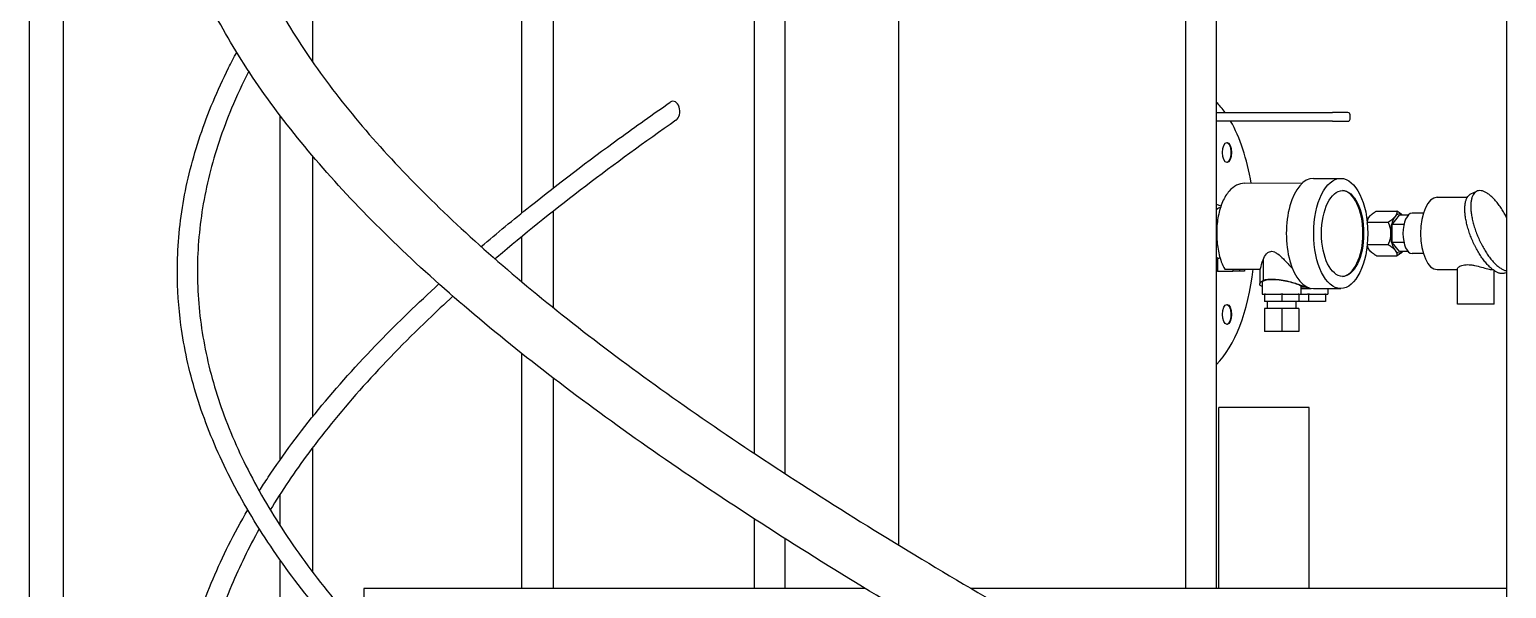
# Model space of a CAD drawing. Header units: millimetres. Extents: x 0 to 118900, y 0 to 84100.
# Drawn here: x 34772 to 35803, y 72588 to 72979 of the extents above; entities that cross this region are included whole.
import ezdxf

# ---------------------------------------------------------------- set-up
doc = ezdxf.new("R2010")
doc.units = ezdxf.units.MM
doc.header["$LTSCALE"] = 100
doc.layers.add('Visible', color=7, linetype='Continuous', lineweight=25)

msp = doc.modelspace()

# ---------------------------------------------------------------- linework, layer by layer
at = {"layer": 'Visible'}
for p, q in [((34771.73, 52899.68), (34771.73, 74561.18)), ((34795.29, 74561.18), (34795.29, 52899.68)), ((35278.13, 72682.38), (35278.13, 74561.18)), ((35299.23, 74561.18), (35299.23, 72668.5)), ((35378.81, 72618.45), (35378.81, 74561.18)), ((35579.12, 74462.45), (35579.12, 72588.18)), ((35600.81, 72588.18), (35600.81, 74462.45)), ((35803.28, 73688.18), (35803.28, 72384.02)), ((35137.46, 73184.94), (35137.46, 72867.87)), ((35115.52, 72850.48), (35115.52, 73167.25)), ((34969.45, 73019.89), (34969.45, 72955.87)), ((34946.69, 72677.99), (34946.69, 72918.56)), ((35600.81, 72920.58), (35681.72, 72920.58)), ((35681.72, 72914.58), (35600.81, 72914.58)), ((35692.53, 72920.58), (35681.72, 72920.58)), ((35681.72, 72914.58), (35692.53, 72914.58)), ((35694.03, 72916.08), (35694.03, 72919.08)), ((34969.45, 72890.25), (34969.45, 72708.16)), ((35620.25, 72871.19), (35661.02, 72871.6)), ((35668.4, 72874.65), (35687.53, 72874.65)), ((35754.78, 72861.43), (35775.92, 72861.43)), ((35778.44, 72863.79), (35782.58, 72865.63)), ((35137.46, 72851.61), (35137.46, 72784.41)), ((35603.84, 72855.16), (35602.17, 72855.87)), ((35706.97, 72847.05), (35708.27, 72848.69)), ((35712.46, 72851.77), (35726.73, 72851.77)), ((35723.5, 72842.53), (35728.5, 72848.88)), ((35726.08, 72848.69), (35724.79, 72847.05)), ((35734.63, 72848.88), (35728.5, 72848.88)), ((35745.26, 72850.28), (35737.41, 72850.28)), ((35706.75, 72846.66), (35705.72, 72846.66)), ((35706.32, 72843.97), (35720.6, 72843.97)), ((35731.69, 72842.53), (35723.5, 72842.53)), ((35723.5, 72829.83), (35723.5, 72842.53)), ((35115.52, 72802.43), (35115.52, 72833.91)), ((35706.32, 72828.38), (35720.6, 72828.38)), ((35722.37, 72837.82), (35722.37, 72834.53)), ((35731.69, 72829.83), (35723.5, 72829.83)), ((35728.5, 72823.48), (35723.5, 72829.83)), ((35601.56, 72817.67), (35601.56, 72809.88)), ((35633.24, 72817.72), (35633.24, 72803.31)), ((35706.75, 72825.7), (35705.72, 72825.7)), ((35708.27, 72823.66), (35706.97, 72825.31)), ((35712.46, 72820.59), (35726.73, 72820.59)), ((35724.79, 72825.31), (35726.08, 72823.66)), ((35734.63, 72823.48), (35728.5, 72823.48)), ((35745.26, 72822.08), (35737.41, 72822.08)), ((35601.56, 72809.88), (35600.81, 72809.88)), ((35601.56, 72809.88), (35612.12, 72809.88)), ((35606.48, 72811.18), (35608.29, 72811.18)), ((35612.12, 72811.18), (35612.12, 72809.88)), ((35616.8, 72809.88), (35612.12, 72809.88)), ((35616.8, 72811.18), (35616.8, 72809.88)), ((35620.24, 72809.88), (35616.8, 72809.88)), ((35620.24, 72811.18), (35620.24, 72809.88)), ((35630.97, 72811.18), (35630.97, 72800.63)), ((35754.78, 72810.93), (35769.2, 72810.93)), ((35769.2, 72786.68), (35769.2, 72811.6)), ((35793.31, 72810.93), (35793.74, 72810.93)), ((35794.7, 72786.68), (35794.7, 72810.23)), ((35802.38, 72808.56), (35803.28, 72808.96)), ((35632.76, 72802.02), (35632.76, 72793.68)), ((35659.76, 72799.45), (35659.76, 72793.68)), ((35659.76, 72797.68), (35666.88, 72797.68)), ((35666.88, 72797.83), (35666.88, 72797.68)), ((35668.4, 72797.71), (35687.53, 72797.71)), ((35678.43, 72797.71), (35678.43, 72793.68)), ((35632.76, 72793.68), (35634.32, 72793.68)), ((35634.19, 72793.68), (35634.19, 72788.68)), ((35634.33, 72788.68), (35634.19, 72788.68)), ((35634.33, 72793.68), (35634.32, 72793.68)), ((35634.97, 72793.68), (35634.33, 72793.68)), ((35634.33, 72793.68), (35634.33, 72788.68)), ((35646.4, 72788.68), (35634.33, 72788.68)), ((35634.97, 72793.68), (35645.75, 72793.68)), ((35636.26, 72788.68), (35636.26, 72783.68)), ((35646.4, 72793.68), (35645.75, 72793.68)), ((35647.04, 72793.68), (35646.4, 72793.68)), ((35646.4, 72793.68), (35646.4, 72788.68)), ((35658.33, 72788.68), (35646.4, 72788.68)), ((35647.04, 72793.68), (35657.69, 72793.68)), ((35656.26, 72788.68), (35656.26, 72783.68)), ((35658.33, 72793.68), (35657.69, 72793.68)), ((35658.33, 72793.68), (35658.33, 72788.68)), ((35658.33, 72793.68), (35659.76, 72793.68)), ((35665.07, 72788.68), (35658.33, 72788.68)), ((35659.76, 72793.68), (35664.42, 72793.68)), ((35665.07, 72793.68), (35664.42, 72793.68)), ((35665.71, 72793.68), (35665.07, 72793.68)), ((35665.07, 72793.68), (35665.07, 72788.68)), ((35677, 72788.68), (35665.07, 72788.68)), ((35665.71, 72793.68), (35676.36, 72793.68)), ((35677, 72793.68), (35676.36, 72793.68)), ((35677, 72793.68), (35677, 72788.68)), ((35677, 72793.68), (35678.43, 72793.68)), ((35794.7, 72786.68), (35769.2, 72786.68)), ((35634.33, 72783.68), (35634.19, 72783.68)), ((35634.19, 72783.68), (35634.19, 72767.68)), ((35646.4, 72783.68), (35634.33, 72783.68)), ((35634.33, 72783.68), (35634.33, 72767.68)), ((35658.33, 72783.68), (35646.4, 72783.68)), ((35646.4, 72783.68), (35646.4, 72767.68)), ((35658.33, 72783.68), (35658.33, 72767.68)), ((35634.33, 72767.68), (35634.19, 72767.68)), ((35646.4, 72767.68), (35634.33, 72767.68)), ((35658.33, 72767.68), (35646.4, 72767.68)), ((35115.52, 72588.18), (35115.52, 72752.32)), ((35137.46, 72735.2), (35137.46, 72588.18)), ((35665.39, 72714.68), (35602.39, 72714.68)), ((35602.39, 72588.18), (35602.39, 72714.68)), ((35665.39, 72588.18), (35665.39, 72714.68)), ((34969.45, 72686.55), (34969.45, 72599.55)), ((34946.69, 72632.12), (34946.69, 72653.98)), ((35278.13, 72588.18), (35278.13, 72636.67)), ((35299.23, 72623.12), (35299.23, 72588.18)), ((34946.69, 72402.18), (34946.69, 72608.15)), ((35355.4, 72588.18), (35005.11, 72588.18)), ((35005.11, 72588.18), (35005.11, 72556.39)), ((35803.28, 72588.18), (35429.33, 72588.18))]:
    msp.add_line(p, q, dxfattribs=at)
for centre, start, end in [((35692.53, 72919.08), 0, 90), ((35692.53, 72916.08), 270, 0)]:
    msp.add_arc(centre, 1.5, start, end, dxfattribs=at)
for centre, major_axis, ratio, start_param, end_param in [((35221.22, 72921.51), (0, 7), 0.672967, 3.5813349, 6.7207153), ((35582.42, 72836.18), (0, 100), 0.4544858, 5.7170869, 5.8666413), ((35582.42, 72836.18), (0, 100), 0.4544858, 5.0705909, 5.6134725), ((35668.4, 72836.18), (0, 38.47), 0.4913616, 0, 3.1415927), ((35688.3, 72836.18), (0, -30), 0.4913616, 0.0311049, 3.1104878), ((35754.78, 72836.18), (0, -25.25), 0.4544858, 3.1415927, 6.2831853), ((35600.14, 72836.18), (0, 20.13), 0.4913616, 6.0763754, 6.2156616), ((35604.63, 72836.18), (0, 18.25), 0.4913616, 0.1205446, 0.4399983), ((35728.5, 72836.18), (0, 13.6), 0.4544858, 5.9176959, 6.6854418), ((35737.41, 72836.18), (0, -14.1), 0.4544858, 3.1415927, 6.2831853), ((35710.69, 72836.18), (0, -13.6), 0.4544858, 3.7865337, 4.0178366), ((35728.5, 72836.18), (0, 13.6), 0.4544858, 0.644941, 1.4494541), ((35728.5, 72836.18), (0, 13.6), 0.4544858, 1.6921386, 2.4966516), ((35604.63, 72836.18), (0, -18.25), 0.4913616, 5.843187, 5.9857658), ((35710.69, 72836.18), (0, -13.6), 0.4544858, 5.4069413, 5.6382443), ((35728.5, 72836.18), (0, -13.6), 0.4544858, 5.8809288, 6.6486747), ((35582.42, 72836.18), (0, 100), 0.4544858, 3.5581366, 4.4597087), ((35668.58, 72898.68), (1, 100), 0.4913242, 2.9553534, 3.0556938)]:
    msp.add_ellipse(centre, major_axis=major_axis, ratio=ratio, start_param=start_param, end_param=end_param, dxfattribs=at)
for centre, major_axis, ratio in [((35608.13, 72892.75), (0, 7), 0.4544858), ((35687.53, 72836.18), (0, -38.47), 0.4913616), ((35688.81, 72836.18), (0, -29.99), 0.4913616), ((35608.13, 72779.61), (0, -7), 0.4544858)]:
    msp.add_ellipse(centre, major_axis=major_axis, ratio=ratio, dxfattribs=at)
for points, knots in [([(36884.95, 71328.66), (36885.34, 71329.4), (36885.73, 71330.14), (36893.98, 71345.95), (36900.57, 71360.97), (36911.24, 71391.01), (36915.29, 71406.04), (36920.84, 71436.16), (36922.31, 71451.26), (36922.62, 71481.53), (36921.45, 71496.72), (36916.44, 71527.14), (36912.6, 71542.4), (36902.27, 71572.9), (36895.8, 71588.17), (36880.3, 71618.67), (36871.28, 71633.92), (36850.79, 71664.4), (36839.32, 71679.64), (36814.02, 71710.11), (36800.19, 71725.36), (36770.27, 71755.87), (36754.16, 71771.16), (36719.82, 71801.74), (36701.55, 71817.07), (36663.01, 71847.75), (36642.7, 71863.12), (36600.23, 71893.9), (36578.03, 71909.32), (36531.94, 71940.18), (36508.01, 71955.64), (36458.65, 71986.58), (36433.18, 72002.08), (36380.93, 72033.08), (36354.11, 72048.61), (36299.37, 72079.68), (36271.41, 72095.24), (36214.62, 72126.35), (36185.74, 72141.93), (36127.33, 72173.09), (36097.75, 72188.69), (36038.19, 72219.89), (36008.15, 72235.51), (35947.89, 72266.74), (35917.63, 72282.38), (35857.15, 72313.64), (35826.89, 72329.3), (35766.65, 72360.59), (35736.63, 72376.26), (35677.11, 72407.59), (35647.56, 72423.28), (35589.21, 72454.65), (35560.36, 72470.35), (35503.63, 72501.76), (35475.71, 72517.49), (35421.03, 72548.94), (35394.24, 72564.7), (35342.04, 72596.21), (35316.59, 72611.99), (35267.27, 72643.57), (35243.35, 72659.39), (35197.28, 72691.05), (35175.08, 72706.91), (35132.62, 72738.68), (35112.32, 72754.59), (35073.79, 72786.48), (35055.55, 72802.46), (35021.28, 72834.48), (35005.24, 72850.54), (34975.53, 72882.71), (34961.84, 72898.85), (34936.95, 72931.18), (34925.74, 72947.4), (34905.94, 72979.85), (34897.32, 72996.12), (34882.8, 73028.65), (34876.86, 73044.93), (34867.74, 73077.42), (34864.53, 73093.66), (34861.42, 73120.96), (34860.78, 73132.03), (34860.78, 73159.19), (34862.12, 73175.3), (34867.45, 73207.44), (34871.44, 73223.49), (34882.04, 73255.57), (34888.66, 73271.61), (34904.48, 73303.68), (34913.71, 73319.73), (34934.7, 73351.83), (34946.5, 73367.89), (34972.52, 73399.99), (34986.79, 73416.05), (35017.66, 73448.12), (35034.28, 73464.16), (35069.7, 73496.16), (35088.53, 73512.15), (35128.2, 73544.06), (35149.07, 73560.01), (35185.24, 73586.42), (35200.03, 73596.92), (35215.2, 73607.4)], [233.6963743, 233.6963743, 233.6963743, 233.6963743, 234.1946201, 234.1946201, 244.3520815, 244.3520815, 254.5853453, 254.5853453, 264.906306, 264.906306, 275.291368, 275.291368, 285.6799924, 285.6799924, 296.0086459, 296.0086459, 306.2489787, 306.2489787, 316.4110517, 316.4110517, 326.5221899, 326.5221899, 336.6090693, 336.6090693, 346.6908914, 346.6908914, 356.7792459, 356.7792459, 366.8801275, 366.8801275, 376.9960124, 376.9960124, 387.1273943, 387.1273943, 397.2737734, 397.2737734, 407.4342407, 407.4342407, 417.6078037, 417.6078037, 427.7935556, 427.7935556, 437.9907589, 437.9907589, 448.1988831, 448.1988831, 458.4176197, 458.4176197, 468.6468879, 468.6468879, 478.8868377, 478.8868377, 489.1378506, 489.1378506, 499.4005369, 499.4005369, 509.6757213, 509.6757213, 519.9644003, 519.9644003, 530.2676402, 530.2676402, 540.5863591, 540.5863591, 550.9208974, 550.9208974, 561.2702255, 561.2702255, 571.6306095, 571.6306095, 581.9936488, 581.9936488, 592.3441214, 592.3441214, 602.6593581, 602.6593581, 612.9135437, 612.9135437, 623.0895873, 623.0895873, 630.0107898, 630.0107898, 640.0842093, 640.0842093, 650.1596065, 650.1596065, 660.2840022, 660.2840022, 670.4839748, 670.4839748, 680.7578042, 680.7578042, 691.0849762, 691.0849762, 701.4403286, 701.4403286, 711.8033715, 711.8033715, 722.1609651, 722.1609651, 728.9901777, 728.9901777, 728.9901777, 728.9901777]), ([(35227.32, 73569.02), (35205.62, 73553.75), (35184.79, 73538.49), (35144.9, 73507.87), (35125.83, 73492.49), (35089.87, 73461.82), (35072.95, 73446.51), (35041.41, 73415.98), (35026.77, 73400.75), (34999.86, 73370.38), (34987.58, 73355.22), (34965.47, 73325), (34955.63, 73309.92), (34938.43, 73279.82), (34931.07, 73264.79), (34918.87, 73234.75), (34914.04, 73219.73), (34906.92, 73189.65), (34904.66, 73174.57), (34902.75, 73144.35), (34903.11, 73129.19), (34906.5, 73098.81), (34909.53, 73083.57), (34918.24, 73053.09), (34923.92, 73037.82), (34937.87, 73007.31), (34946.12, 72992.05), (34965.12, 72961.58), (34975.85, 72946.33), (34999.71, 72915.87), (35012.83, 72900.63), (35041.36, 72870.14), (35056.78, 72854.87), (35089.8, 72824.31), (35107.42, 72809), (35144.71, 72778.35), (35164.41, 72762.99), (35205.72, 72732.25), (35227.36, 72716.85), (35272.38, 72686.02), (35295.8, 72670.57), (35344.2, 72639.66), (35369.22, 72624.17), (35420.63, 72593.19), (35447.07, 72577.67), (35501.09, 72546.62), (35528.73, 72531.07), (35584.94, 72499.97), (35613.56, 72484.4), (35671.53, 72453.26), (35700.91, 72437.66), (35760.18, 72406.48), (35790.1, 72390.86), (35850.19, 72359.64), (35880.42, 72344.01), (35940.88, 72312.76), (35971.17, 72297.11), (36031.53, 72265.83), (36061.64, 72250.16), (36121.43, 72218.85), (36151.15, 72203.17), (36209.9, 72171.81), (36238.99, 72156.11), (36296.26, 72124.72), (36324.49, 72109), (36379.83, 72077.56), (36406.99, 72061.82), (36459.99, 72030.33), (36485.87, 72014.56), (36536.11, 71983), (36560.51, 71967.2), (36607.61, 71935.56), (36630.35, 71919.72), (36673.95, 71887.99), (36694.84, 71872.09), (36734.6, 71840.25), (36753.49, 71824.29), (36789.08, 71792.32), (36805.81, 71776.29), (36836.93, 71744.17), (36851.36, 71728.05), (36877.74, 71695.78), (36889.72, 71679.59), (36911.09, 71647.17), (36920.51, 71630.92), (36936.66, 71598.41), (36943.42, 71582.13), (36954.2, 71549.61), (36958.24, 71533.36), (36963.56, 71501.11), (36964.88, 71485.09), (36964.88, 71452.99), (36963.54, 71436.87), (36958.21, 71404.73), (36954.22, 71388.67), (36943.62, 71356.59), (36937, 71340.55), (36923.19, 71312.58), (36916.56, 71300.6), (36909.23, 71288.66)], [0, 0, 0, 0, 10.0076819, 10.0076819, 20.114017, 20.114017, 30.2065146, 30.2065146, 40.2897314, 40.2897314, 50.3729577, 50.3729577, 60.4723275, 60.4723275, 70.6116393, 70.6116393, 80.8186312, 80.8186312, 91.1122726, 91.1122726, 101.4820671, 101.4820671, 111.877277, 111.877277, 122.2302553, 122.2302553, 132.4989794, 132.4989794, 142.6829875, 142.6829875, 152.8066349, 152.8066349, 162.8981457, 162.8981457, 172.979416, 172.979416, 183.0643325, 183.0643325, 193.1604455, 193.1604455, 203.2711531, 203.2711531, 213.3974369, 213.3974369, 223.5390183, 223.5390183, 233.6950583, 233.6950583, 243.8645529, 243.8645529, 254.0465439, 254.0465439, 264.2402243, 264.2402243, 274.4449864, 274.4449864, 284.6604425, 284.6604425, 294.8864318, 294.8864318, 305.1230236, 305.1230236, 315.3705187, 315.3705187, 325.6294478, 325.6294478, 335.9005617, 335.9005617, 346.1848, 346.1848, 356.4832126, 356.4832126, 366.7967868, 366.7967868, 377.1261002, 377.1261002, 387.4706649, 387.4706649, 397.8277894, 397.8277894, 408.190814, 408.190814, 418.5469181, 418.5469181, 428.8757135, 428.8757135, 439.1515395, 439.1515395, 449.3528861, 449.3528861, 459.3673626, 459.3673626, 469.442868, 469.442868, 479.5179339, 479.5179339, 489.6415405, 489.6415405, 497.2430457, 497.2430457, 497.2430457, 497.2430457]), ([(36893.48, 70982.26), (36894.87, 70984.76), (36896.23, 70987.25), (36905.78, 71005.2), (36912.73, 71020.65), (36924.04, 71051.53), (36928.39, 71066.98), (36934.47, 71097.89), (36936.2, 71113.36), (36936.99, 71144.32), (36936.05, 71159.82), (36931.51, 71190.83), (36927.91, 71206.35), (36918.07, 71237.38), (36911.83, 71252.91), (36896.77, 71283.95), (36887.96, 71299.48), (36867.83, 71330.5), (36856.52, 71346.02), (36831.49, 71377.05), (36817.76, 71392.57), (36788.01, 71423.61), (36771.98, 71439.14), (36737.74, 71470.2), (36719.52, 71485.75), (36681.04, 71516.83), (36660.76, 71532.4), (36618.33, 71563.51), (36596.15, 71579.09), (36550.09, 71610.24), (36526.17, 71625.83), (36476.83, 71657.01), (36451.37, 71672.61), (36399.14, 71703.81), (36372.33, 71719.42), (36317.6, 71750.64), (36289.65, 71766.27), (36232.86, 71797.5), (36203.99, 71813.13), (36145.58, 71844.38), (36116, 71860.02), (36056.42, 71891.28), (36026.37, 71906.93), (35966.09, 71938.2), (35935.81, 71953.85), (35875.29, 71985.13), (35845, 72000.79), (35784.71, 72032.08), (35754.67, 72047.75), (35695.08, 72079.05), (35665.49, 72094.72), (35607.07, 72126.04), (35578.18, 72141.71), (35521.37, 72173.04), (35493.4, 72188.72), (35438.65, 72220.07), (35411.81, 72235.76), (35359.53, 72267.12), (35334.04, 72282.82), (35284.64, 72314.2), (35260.69, 72329.92), (35214.55, 72361.33), (35192.32, 72377.05), (35149.8, 72408.5), (35129.48, 72424.24), (35090.91, 72455.72), (35072.63, 72471.49), (35038.32, 72503.02), (35022.25, 72518.8), (34992.46, 72550.38), (34978.73, 72566.2), (34953.72, 72597.83), (34942.43, 72613.67), (34922.4, 72645.34), (34913.66, 72661.2), (34898.79, 72692.9), (34892.66, 72708.77), (34883.08, 72740.47), (34879.62, 72756.32), (34875.82, 72784.69), (34874.98, 72797.22), (34874.98, 72825.53), (34876.32, 72841.35), (34881.65, 72872.92), (34885.65, 72888.71), (34896.26, 72920.27), (34902.88, 72936.05), (34912.6, 72955.43), (34914.48, 72959.05), (34916.43, 72962.66)], [233.0330822, 233.0330822, 233.0330822, 233.0330822, 234.6775034, 234.6775034, 244.8775614, 244.8775614, 255.1018455, 255.1018455, 265.3540937, 265.3540937, 275.6273064, 275.6273064, 285.903516, 285.903516, 296.1629514, 296.1629514, 306.3950555, 306.3950555, 316.6010929, 316.6010929, 326.7890174, 326.7890174, 336.9676516, 336.9676516, 347.1437708, 347.1437708, 357.3216147, 357.3216147, 367.5034296, 367.5034296, 377.6901724, 377.6901724, 387.882066, 387.882066, 398.0789644, 398.0789644, 408.2805672, 408.2805672, 418.4865389, 418.4865389, 428.6965706, 428.6965706, 438.9104091, 438.9104091, 449.1278706, 449.1278706, 459.348845, 459.348845, 469.5732983, 469.5732983, 479.8012723, 479.8012723, 490.0328853, 490.0328853, 500.2683305, 500.2683305, 510.5078713, 510.5078713, 520.7518282, 520.7518282, 531.0005474, 531.0005474, 541.2543347, 541.2543347, 551.5133265, 551.5133265, 561.7772531, 561.7772531, 572.0450387, 572.0450387, 582.3142009, 582.3142009, 592.580135, 592.580135, 602.8357133, 602.8357133, 613.0722001, 613.0722001, 623.2826806, 623.2826806, 631.3438779, 631.3438779, 641.5169302, 641.5169302, 651.6891188, 651.6891188, 661.8789089, 661.8789089, 664.2193683, 664.2193683, 664.2193683, 664.2193683]), ([(34924.84, 72949.42), (34920.45, 72940.81), (34916.45, 72932.19), (34906.41, 72908.13), (34901.25, 72892.68), (34893.56, 72861.79), (34891.02, 72846.32), (34888.6, 72815.38), (34888.72, 72799.89), (34891.62, 72768.9), (34894.41, 72753.38), (34902.62, 72722.35), (34908.06, 72706.82), (34921.52, 72675.79), (34929.56, 72660.26), (34948.14, 72629.23), (34958.7, 72613.71), (34982.24, 72582.69), (34995.24, 72567.16), (35023.55, 72536.14), (35038.89, 72520.61), (35071.77, 72489.56), (35089.34, 72474.02), (35126.54, 72442.94), (35146.21, 72427.38), (35187.46, 72396.28), (35209.07, 72380.7), (35254.05, 72349.56), (35277.45, 72333.98), (35325.82, 72302.81), (35350.83, 72287.21), (35402.21, 72256.02), (35428.63, 72240.41), (35482.63, 72209.2), (35510.26, 72193.58), (35566.46, 72162.35), (35595.08, 72146.72), (35653.04, 72115.48), (35682.42, 72099.84), (35741.69, 72068.58), (35771.62, 72052.94), (35831.73, 72021.67), (35861.97, 72006.02), (35922.47, 71974.74), (35952.78, 71959.09), (36013.19, 71927.8), (36043.33, 71912.14), (36103.18, 71880.84), (36132.93, 71865.17), (36191.77, 71833.86), (36220.89, 71818.19), (36278.25, 71786.86), (36306.52, 71771.18), (36361.95, 71739.84), (36389.16, 71724.16), (36442.24, 71692.8), (36468.17, 71677.1), (36518.5, 71645.72), (36542.94, 71630.02), (36590.12, 71598.62), (36612.9, 71582.9), (36656.56, 71551.46), (36677.49, 71535.73), (36717.31, 71504.26), (36736.23, 71488.5), (36771.88, 71456.99), (36788.64, 71441.21), (36819.84, 71409.65), (36834.31, 71393.84), (36860.81, 71362.23), (36872.87, 71346.4), (36894.44, 71314.74), (36903.98, 71298.88), (36920.44, 71267.19), (36927.39, 71251.32), (36938.6, 71219.62), (36942.89, 71203.76), (36949.06, 71170.53), (36950.68, 71153.12), (36950.68, 71119.94), (36949.34, 71104.13), (36944.01, 71072.55), (36940.02, 71056.76), (36929.41, 71025.21), (36922.78, 71009.42), (36910.77, 70985.46), (36906.31, 70977.26), (36901.51, 70969.07)], [65.4150036, 65.4150036, 65.4150036, 65.4150036, 71.1012318, 71.1012318, 81.3170675, 81.3170675, 91.5605309, 91.5605309, 101.8285469, 101.8285469, 112.1061229, 112.1061229, 122.3726914, 122.3726914, 132.6138995, 132.6138995, 142.8275155, 142.8275155, 153.0200837, 153.0200837, 163.2006513, 163.2006513, 173.37682, 173.37682, 183.5536285, 183.5536285, 193.7338913, 193.7338913, 203.9189094, 203.9189094, 214.1090901, 214.1090901, 224.3043716, 224.3043716, 234.5044817, 234.5044817, 244.7090831, 244.7090831, 254.9178501, 254.9178501, 265.1305065, 265.1305065, 275.3468424, 275.3468424, 285.5667214, 285.5667214, 295.7900825, 295.7900825, 306.0169408, 306.0169408, 316.2473878, 316.2473878, 326.4815903, 326.4815903, 336.7197872, 336.7197872, 346.9622796, 346.9622796, 357.2094068, 357.2094068, 367.4614937, 367.4614937, 377.7187462, 377.7187462, 387.9810559, 387.9810559, 398.2476601, 398.2476601, 408.5166079, 408.5166079, 418.7840605, 418.7840605, 429.043712, 429.043712, 439.2871358, 439.2871358, 449.5063081, 449.5063081, 460.7020768, 460.7020768, 470.8737846, 470.8737846, 481.0458452, 481.0458452, 491.2353303, 491.2353303, 496.5398062, 496.5398062, 496.5398062, 496.5398062]), ([(35087.19, 72826.95), (35098.2, 72836.35), (35109.59, 72845.75), (35141.02, 72870.9), (35161.74, 72886.65), (35195.06, 72910.88), (35207.01, 72919.37), (35219.22, 72927.85)], [707.0047504, 707.0047504, 707.0047504, 707.0047504, 713.1302029, 713.1302029, 723.3972225, 723.3972225, 728.9359747, 728.9359747, 728.9359747, 728.9359747]), ([(35223.23, 72915.18), (35201.34, 72899.88), (35180.31, 72884.57), (35139.81, 72853.72), (35120.34, 72838.15), (35100.28, 72821.18), (35098.6, 72819.76), (35096.94, 72818.34)], [0, 0, 0, 0, 10.0074519, 10.0074519, 20.1922773, 20.1922773, 21.1223572, 21.1223572, 21.1223572, 21.1223572]), ([(35607.9, 72899.73), (35608.08, 72899.7), (35608.26, 72899.64), (35608.44, 72899.54), (35609.28, 72899.07), (35610.03, 72897.79), (35610.44, 72896.1), (35610.7, 72895.08), (35610.83, 72893.91), (35610.83, 72892.75)], [1.6422088, 1.6422088, 1.6422088, 1.6422088, 1.8151462, 1.8151462, 1.8151462, 2.6417736, 2.6417736, 2.6417736, 3.1415927, 3.1415927, 3.1415927, 3.1415927]), ([(35610.83, 72892.75), (35610.83, 72890.81), (35610.45, 72888.89), (35609.8, 72887.58), (35609.29, 72886.53), (35608.6, 72885.89), (35607.9, 72885.77)], [-3.1415927, -3.1415927, -3.1415927, -3.1415927, -2.3112322, -2.3112322, -2.3112322, -1.6422088, -1.6422088, -1.6422088, -1.6422088]), ([(35620.25, 72871.19), (35618.37, 72871.17), (35616.51, 72870.69), (35612.89, 72868.9), (35611.19, 72867.5), (35607.84, 72863.71), (35606.3, 72861.15), (35603.73, 72855.25), (35602.72, 72851.88), (35601.34, 72844.8), (35600.96, 72841.11), (35600.82, 72833.72), (35601.06, 72830.03), (35602.14, 72822.93), (35602.98, 72819.53), (35604.79, 72814.56), (35605.58, 72812.8), (35606.48, 72811.18)], [3.1465161, 3.1465161, 3.1465161, 3.1465161, 3.3803237, 3.3803237, 3.6499449, 3.6499449, 3.985698, 3.985698, 4.334491, 4.334491, 4.6750557, 4.6750557, 5.0122201, 5.0122201, 5.3515003, 5.3515003, 5.5572976, 5.5572976, 5.5572976, 5.5572976]), ([(35802.38, 72808.56), (35802.23, 72808.49), (35801.82, 72808.34), (35800.88, 72808.12), (35799.74, 72808.12), (35798.23, 72808.42), (35796.95, 72808.91), (35795.28, 72809.81), (35793.91, 72810.76), (35792.16, 72812.22), (35790.74, 72813.59), (35788.97, 72815.54), (35787.56, 72817.28), (35785.84, 72819.65), (35784.51, 72821.69), (35782.9, 72824.38), (35781.68, 72826.63), (35780.25, 72829.55), (35779.2, 72831.94), (35777.99, 72834.96), (35777.13, 72837.4), (35776.2, 72840.42), (35775.57, 72842.81), (35774.95, 72845.72), (35774.58, 72847.98), (35774.28, 72850.67), (35774.18, 72852.71), (35774.23, 72855.08), (35774.41, 72856.82), (35774.8, 72858.77), (35775.25, 72860.14), (35775.97, 72861.6), (35776.68, 72862.55), (35777.58, 72863.33), (35778.12, 72863.65), (35778.44, 72863.79)], [2.9686905, 2.9686905, 2.9686905, 2.9686905, 3.010693, 3.0761428, 3.2070425, 3.2724923, 3.403392, 3.4688419, 3.5997416, 3.6651914, 3.7960911, 3.861541, 3.9924407, 4.0578905, 4.1887902, 4.2542401, 4.3851397, 4.4505896, 4.5814893, 4.6469391, 4.7778388, 4.8432887, 4.9741884, 5.0396382, 5.1705379, 5.2359878, 5.3668874, 5.4323373, 5.563237, 5.6286868, 5.7595865, 5.8250364, 5.9559361, 6.0213859, 6.1102758, 6.1102758, 6.1102758, 6.1102758]), ([(35784.66, 72866.06), (35784.1, 72866.06), (35783.02, 72865.9), (35781.85, 72865.29), (35780.82, 72864.39), (35780.11, 72863.44), (35779.39, 72861.98), (35778.94, 72860.61), (35778.55, 72858.66), (35778.37, 72856.92), (35778.32, 72854.55), (35778.42, 72852.51), (35778.72, 72849.82), (35779.09, 72847.56), (35779.72, 72844.65), (35780.34, 72842.26), (35781.27, 72839.24), (35782.13, 72836.8), (35783.34, 72833.78), (35784.39, 72831.39), (35785.82, 72828.47), (35787.04, 72826.22), (35788.65, 72823.53), (35789.99, 72821.49), (35791.7, 72819.12), (35793.11, 72817.38), (35794.88, 72815.43), (35796.3, 72814.06), (35798.05, 72812.6), (35799.43, 72811.65), (35801.09, 72810.75), (35802.27, 72810.3), (35803.08, 72810.12), (35803.28, 72810.09)], [-6.2831853, -6.2831853, -6.2831853, -6.2831853, -6.1522856, -6.0213859, -5.9559361, -5.8250364, -5.7595865, -5.6286868, -5.563237, -5.4323373, -5.3668874, -5.2359878, -5.1705379, -5.0396382, -4.9741884, -4.8432887, -4.7778388, -4.6469391, -4.5814893, -4.4505896, -4.3851397, -4.2542401, -4.1887902, -4.0578905, -3.9924407, -3.861541, -3.7960911, -3.6651914, -3.5997416, -3.4688419, -3.403392, -3.2724923, -3.228592, -3.228592, -3.228592, -3.228592]), ([(35803.28, 72847.52), (35802.78, 72848.48), (35801.96, 72849.99), (35800.46, 72852.51), (35799.12, 72854.55), (35797.4, 72856.92), (35796, 72858.66), (35794.23, 72860.61), (35792.81, 72861.98), (35791.06, 72863.44), (35789.68, 72864.39), (35788.01, 72865.29), (35786.41, 72865.9), (35785.23, 72866.06), (35784.66, 72866.06)], [-1.2228941, -1.2228941, -1.2228941, -1.2228941, -1.1126474, -1.0471976, -0.9162979, -0.850848, -0.7199483, -0.6544985, -0.5235988, -0.4581489, -0.3272492, -0.2617994, -0.1308997, 0, 0, 0, 0]), ([(35601.56, 72817.67), (35601.56, 72817.96), (35601.72, 72818.33), (35601.99, 72818.71), (35601.99, 72818.72), (35602, 72818.73)], [1.61163154, 1.61163154, 1.61163154, 1.61163154, 1.86810973, 1.86810973, 1.87365469, 1.87365469, 1.87365469, 1.87365469]), ([(35602, 72818.73), (35602.24, 72818.87), (35602.6, 72819.01), (35603.1, 72819.12), (35603.16, 72819.14), (35603.21, 72819.15)], [1.65902016, 1.65902016, 1.65902016, 1.65902016, 1.86657931, 1.86657931, 1.89247144, 1.89247144, 1.89247144, 1.89247144]), ([(35631.46, 72811.18), (35631.49, 72811.32), (35631.52, 72811.46), (35631.96, 72813.47), (35632.55, 72815.53), (35633.24, 72817.72)], [6.319262, 6.319262, 6.319262, 6.319262, 6.38160691, 6.38160691, 7.21253111, 7.21253111, 7.21253111, 7.21253111]), ([(35633.24, 72817.72), (35633.87, 72819.38), (35634.76, 72820.9), (35636.27, 72822.52), (35636.94, 72823.1), (35638.32, 72823.64), (35638.89, 72823.74), (35640.09, 72823.66), (35640.66, 72823.49), (35642.02, 72822.91), (35642.79, 72822.41), (35644.77, 72820.94), (35646.12, 72819.7), (35649.14, 72816.7), (35650.92, 72814.81), (35653.07, 72812.46), (35653.46, 72812.03), (35653.85, 72811.61)], [0, 0, 0, 0, 0.7079245, 0.7079245, 1.0618924, 1.0618924, 1.2866737, 1.2866737, 1.4984929, 1.4984929, 1.7892436, 1.7892436, 2.2989227, 2.2989227, 2.9039193, 2.9039193, 3.0406248, 3.0406248, 3.0406248, 3.0406248]), ([(35769.2, 72811.6), (35769.2, 72811.89), (35769.43, 72812.25), (35770.31, 72813.02), (35771.12, 72813.49), (35772.77, 72814.01), (35773.39, 72814.15), (35774.71, 72814.34), (35775.43, 72814.38), (35776.15, 72814.38)], [6.466339, 6.466339, 6.466339, 6.466339, 6.8631372, 6.8631372, 7.3541615, 7.3541615, 7.5996736, 7.5996736, 7.8451857, 7.8451857, 7.8451857, 7.8451857]), ([(35776.15, 72814.38), (35776.88, 72814.38), (35777.67, 72814.34), (35779.3, 72814.15), (35780.14, 72814.01), (35782.68, 72813.49), (35784.38, 72813.02), (35787.38, 72812.17), (35788.89, 72811.72), (35790.84, 72811.26), (35791.43, 72811.13), (35792.48, 72810.97), (35792.94, 72810.93), (35793.31, 72810.93)], [0, 0, 0, 0, 0.2455121, 0.2455121, 0.4910243, 0.4910243, 0.9820485, 0.9820485, 1.4716725, 1.4716725, 1.7164845, 1.7164845, 1.9612964, 1.9612964, 1.9612964, 1.9612964]), ([(34932.18, 72656.26), (34934.19, 72659.45), (34936.26, 72662.64), (34948.85, 72681.62), (34960.59, 72697.42), (34986.48, 72728.98), (35000.66, 72744.77), (35029.05, 72774), (35042.97, 72787.45), (35057.68, 72800.89)], [670.0300171, 670.0300171, 670.0300171, 670.0300171, 672.0950915, 672.0950915, 682.3360872, 682.3360872, 692.5942865, 692.5942865, 701.347649, 701.347649, 701.347649, 701.347649]), ([(35632.76, 72799.04), (35631.81, 72799.31), (35631.24, 72799.71), (35630.72, 72801.08), (35631.48, 72802.21), (35633.24, 72803.31)], [-2.5935834, -2.5935834, -2.5935834, -2.5935834, -1.6264559, -1.6264559, 0, 0, 0, 0]), ([(35632.76, 72802.02), (35632.76, 72802.31), (35632.94, 72802.6), (35633.73, 72803.21), (35634.54, 72803.54), (35636.74, 72803.99), (35638.15, 72804.11), (35641.1, 72804.11), (35642.84, 72803.99), (35646.39, 72803.54), (35648.2, 72803.21), (35651.45, 72802.5), (35653.11, 72802.07), (35655.97, 72801.24), (35657.17, 72800.83), (35658.84, 72800.17), (35659.44, 72799.87), (35659.72, 72799.57), (35659.76, 72799.51), (35659.75, 72799.45)], [10.9470743, 10.9470743, 10.9470743, 10.9470743, 11.3184897, 11.3184897, 11.8279095, 11.8279095, 12.3373292, 12.3373292, 12.8467489, 12.8467489, 13.3561686, 13.3561686, 13.8808839, 13.8808839, 14.4055991, 14.4055991, 14.9194863, 14.9194863, 15.0759229, 15.0759229, 15.0759229, 15.0759229]), ([(35633.24, 72803.31), (35633.84, 72803.62), (35634.68, 72803.87), (35636.81, 72804.23), (35638.08, 72804.32), (35641.07, 72804.3), (35642.77, 72804.17), (35646.37, 72803.71), (35648.23, 72803.36), (35651.81, 72802.57), (35653.51, 72802.12), (35656.41, 72801.26), (35657.6, 72800.85), (35658.5, 72800.5)], [-3.2058612, -3.2058612, -3.2058612, -3.2058612, -2.7249719, -2.7249719, -2.2374266, -2.2374266, -1.7027674, -1.7027674, -1.1397398, -1.1397398, -0.5606326, -0.5606326, 0, 0, 0, 0]), ([(35659.76, 72798.86), (35660.57, 72798.84), (35661.39, 72798.81), (35662.8, 72798.76), (35663.48, 72798.74), (35664.09, 72798.72)], [2.21923884, 2.21923884, 2.21923884, 2.21923884, 2.44920443, 2.44920443, 2.658711, 2.658711, 2.658711, 2.658711]), ([(35067.45, 72792.28), (35061.51, 72786.85), (35055.7, 72781.41), (35033.84, 72760.46), (35018.76, 72744.94), (34990.97, 72713.95), (34978.26, 72698.45), (34956.89, 72669.66), (34947.91, 72656.35), (34939.87, 72643.05)], [26.8116461, 26.8116461, 26.8116461, 26.8116461, 30.372284, 30.372284, 40.5490482, 40.5490482, 50.7255514, 50.7255514, 59.488792, 59.488792, 59.488792, 59.488792]), ([(35607.9, 72786.59), (35608.08, 72786.56), (35608.26, 72786.5), (35608.44, 72786.4), (35609.28, 72785.94), (35610.03, 72784.66), (35610.44, 72782.96), (35610.7, 72781.94), (35610.83, 72780.78), (35610.83, 72779.61)], [1.6422088, 1.6422088, 1.6422088, 1.6422088, 1.8151462, 1.8151462, 1.8151462, 2.6417736, 2.6417736, 2.6417736, 3.1415927, 3.1415927, 3.1415927, 3.1415927]), ([(35610.83, 72779.61), (35610.83, 72777.67), (35610.45, 72775.75), (35609.8, 72774.44), (35609.29, 72773.39), (35608.6, 72772.75), (35607.9, 72772.63)], [-3.1415927, -3.1415927, -3.1415927, -3.1415927, -2.3112322, -2.3112322, -2.3112322, -1.6422088, -1.6422088, -1.6422088, -1.6422088]), ([(36914.16, 70691.82), (36915.64, 70695.46), (36917.04, 70699.1), (36924.04, 70718.2), (36928.39, 70733.65), (36934.47, 70764.56), (36936.2, 70780.03), (36936.99, 70810.98), (36936.05, 70826.49), (36931.51, 70857.49), (36927.91, 70873.02), (36918.07, 70904.05), (36911.83, 70919.58), (36896.77, 70950.62), (36887.96, 70966.14), (36867.83, 70997.17), (36856.52, 71012.69), (36831.49, 71043.71), (36817.76, 71059.24), (36788.01, 71090.27), (36771.98, 71105.81), (36737.74, 71136.86), (36719.52, 71152.41), (36681.04, 71183.5), (36660.76, 71199.06), (36618.33, 71230.18), (36596.15, 71245.76), (36550.09, 71276.91), (36526.17, 71292.5), (36476.83, 71323.67), (36451.37, 71339.28), (36399.14, 71370.47), (36372.33, 71386.09), (36317.6, 71417.31), (36289.65, 71432.93), (36232.86, 71464.17), (36203.99, 71479.8), (36145.58, 71511.05), (36116, 71526.69), (36056.42, 71557.95), (36026.37, 71573.59), (35966.09, 71604.86), (35935.81, 71620.52), (35875.29, 71651.8), (35845, 71667.46), (35784.71, 71698.75), (35754.67, 71714.41), (35695.08, 71745.72), (35665.49, 71761.39), (35607.07, 71792.7), (35578.18, 71808.38), (35521.37, 71839.71), (35493.4, 71855.39), (35438.65, 71886.73), (35411.81, 71902.42), (35359.53, 71933.79), (35334.04, 71949.49), (35284.64, 71980.87), (35260.69, 71996.58), (35214.55, 72027.99), (35192.32, 72043.72), (35149.8, 72075.16), (35129.48, 72090.91), (35090.91, 72122.39), (35072.63, 72138.15), (35038.32, 72169.68), (35022.25, 72185.47), (34992.46, 72217.05), (34978.73, 72232.86), (34953.72, 72264.5), (34942.43, 72280.34), (34922.4, 72312.01), (34913.66, 72327.87), (34898.79, 72359.57), (34892.66, 72375.44), (34883.08, 72407.14), (34879.62, 72422.99), (34875.82, 72451.36), (34874.98, 72463.88), (34874.98, 72492.2), (34876.32, 72508.01), (34881.65, 72539.59), (34885.65, 72555.38), (34896.26, 72586.93), (34902.88, 72602.72), (34914.89, 72626.68), (34919.35, 72634.87), (34924.15, 72643.07)], [242.4709229, 242.4709229, 242.4709229, 242.4709229, 244.8775614, 244.8775614, 255.1018455, 255.1018455, 265.3540937, 265.3540937, 275.6273064, 275.6273064, 285.903516, 285.903516, 296.1629514, 296.1629514, 306.3950555, 306.3950555, 316.6010929, 316.6010929, 326.7890174, 326.7890174, 336.9676516, 336.9676516, 347.1437708, 347.1437708, 357.3216147, 357.3216147, 367.5034296, 367.5034296, 377.6901724, 377.6901724, 387.882066, 387.882066, 398.0789644, 398.0789644, 408.2805672, 408.2805672, 418.4865389, 418.4865389, 428.6965706, 428.6965706, 438.9104091, 438.9104091, 449.1278706, 449.1278706, 459.348845, 459.348845, 469.5732983, 469.5732983, 479.8012723, 479.8012723, 490.0328853, 490.0328853, 500.2683305, 500.2683305, 510.5078713, 510.5078713, 520.7518282, 520.7518282, 531.0005474, 531.0005474, 541.2543347, 541.2543347, 551.5133265, 551.5133265, 561.7772531, 561.7772531, 572.0450387, 572.0450387, 582.3142009, 582.3142009, 592.580135, 592.580135, 602.8357133, 602.8357133, 613.0722001, 613.0722001, 623.2826806, 623.2826806, 631.3438779, 631.3438779, 641.5169302, 641.5169302, 651.6891188, 651.6891188, 661.8789089, 661.8789089, 667.1822565, 667.1822565, 667.1822565, 667.1822565]), ([(34932.19, 72629.86), (34924.81, 72616.64), (34918.36, 72603.44), (34906.41, 72574.8), (34901.25, 72559.35), (34893.56, 72528.45), (34891.02, 72512.99), (34888.6, 72482.05), (34888.72, 72466.56), (34891.62, 72435.57), (34894.41, 72420.05), (34902.62, 72389.02), (34908.06, 72373.49), (34921.52, 72342.45), (34929.56, 72326.93), (34948.14, 72295.9), (34958.7, 72280.38), (34982.24, 72249.35), (34995.24, 72233.83), (35023.55, 72202.8), (35038.89, 72187.27), (35071.77, 72156.23), (35089.34, 72140.68), (35126.54, 72109.61), (35146.21, 72094.05), (35187.46, 72062.94), (35209.07, 72047.37), (35254.05, 72016.23), (35277.45, 72000.64), (35325.82, 71969.48), (35350.83, 71953.88), (35402.21, 71922.69), (35428.63, 71907.08), (35482.63, 71875.87), (35510.26, 71860.24), (35566.46, 71829.02), (35595.08, 71813.39), (35653.04, 71782.14), (35682.42, 71766.51), (35741.69, 71735.25), (35771.62, 71719.61), (35831.73, 71688.34), (35861.97, 71672.69), (35922.47, 71641.41), (35952.78, 71625.75), (36013.19, 71594.46), (36043.33, 71578.8), (36103.18, 71547.5), (36132.93, 71531.84), (36191.77, 71500.52), (36220.89, 71484.85), (36278.25, 71453.53), (36306.52, 71437.85), (36361.95, 71406.51), (36389.16, 71390.82), (36442.24, 71359.46), (36468.17, 71343.77), (36518.5, 71312.39), (36542.94, 71296.68), (36590.12, 71265.28), (36612.9, 71249.56), (36656.56, 71218.13), (36677.49, 71202.39), (36717.31, 71170.92), (36736.23, 71155.17), (36771.88, 71123.65), (36788.64, 71107.88), (36819.84, 71076.31), (36834.31, 71060.51), (36860.81, 71028.9), (36872.87, 71013.06), (36894.44, 70981.4), (36903.98, 70965.55), (36920.44, 70933.85), (36927.39, 70917.99), (36938.6, 70886.29), (36942.89, 70870.43), (36949.06, 70837.19), (36950.68, 70819.79), (36950.68, 70786.61), (36949.34, 70770.8), (36944.01, 70739.22), (36940.02, 70723.43), (36929.41, 70691.88), (36922.78, 70676.09), (36914.65, 70659.86), (36914.4, 70659.38), (36914.16, 70658.9)], [62.3884041, 62.3884041, 62.3884041, 62.3884041, 71.1012318, 71.1012318, 81.3170675, 81.3170675, 91.5605309, 91.5605309, 101.8285469, 101.8285469, 112.1061229, 112.1061229, 122.3726914, 122.3726914, 132.6138995, 132.6138995, 142.8275155, 142.8275155, 153.0200837, 153.0200837, 163.2006513, 163.2006513, 173.37682, 173.37682, 183.5536285, 183.5536285, 193.7338913, 193.7338913, 203.9189094, 203.9189094, 214.1090901, 214.1090901, 224.3043716, 224.3043716, 234.5044817, 234.5044817, 244.7090831, 244.7090831, 254.9178501, 254.9178501, 265.1305065, 265.1305065, 275.3468424, 275.3468424, 285.5667214, 285.5667214, 295.7900825, 295.7900825, 306.0169408, 306.0169408, 316.2473878, 316.2473878, 326.4815903, 326.4815903, 336.7197872, 336.7197872, 346.9622796, 346.9622796, 357.2094068, 357.2094068, 367.4614937, 367.4614937, 377.7187462, 377.7187462, 387.9810559, 387.9810559, 398.2476601, 398.2476601, 408.5166079, 408.5166079, 418.7840605, 418.7840605, 429.043712, 429.043712, 439.2871358, 439.2871358, 449.5063081, 449.5063081, 460.7020768, 460.7020768, 470.8737846, 470.8737846, 481.0458452, 481.0458452, 491.2353303, 491.2353303, 491.5437084, 491.5437084, 491.5437084, 491.5437084])]:
    msp.add_open_spline(points, degree=3, knots=knots, dxfattribs=at)
for points, weights in [([(35708.27, 72848.69), (35709.71, 72850.13), (35712.46, 72851.77)], [1, 1.02302997976, 1.0001575147]), ([(35726.73, 72851.77), (35726.9, 72850.13), (35726.08, 72848.69)], [1.0001575147, 1.02302997976, 1]), ([(35730.73, 72848.88), (35729.32, 72850.23), (35726.73, 72851.77)], [1.00275476763, 1.0215690179, 1.0001575147]), ([(35706.09, 72843.43), (35706.2, 72843.7), (35706.32, 72843.97)], [1.00356492066, 1.00201211458, 1.0001575147]), ([(35706.32, 72843.97), (35706.15, 72845.61), (35706.97, 72847.05)], [1.0001575147, 1.02302997976, 1]), ([(35724.79, 72847.05), (35723.35, 72845.61), (35720.6, 72843.97)], [1, 1.02302997976, 1.0001575147]), ([(35720.6, 72843.97), (35722.06, 72840.69), (35722.37, 72837.82)], [1.0001575147, 1.02302997976, 1]), ([(35706.32, 72828.38), (35706.2, 72828.66), (35706.09, 72828.92)], [1.0001575147, 1.00201211458, 1.00356492066]), ([(35706.97, 72825.31), (35706.15, 72826.74), (35706.32, 72828.38)], [1, 1.02302997976, 1.0001575147]), ([(35722.37, 72834.53), (35722.06, 72831.67), (35720.6, 72828.38)], [1, 1.02302997976, 1.0001575147]), ([(35720.6, 72828.38), (35723.35, 72826.74), (35724.79, 72825.31)], [1.0001575147, 1.02302997976, 1]), ([(35712.46, 72820.59), (35709.71, 72822.23), (35708.27, 72823.66)], [1.0001575147, 1.02302997976, 1]), ([(35726.08, 72823.66), (35726.9, 72822.23), (35726.73, 72820.59)], [1, 1.02302997976, 1.0001575147]), ([(35726.73, 72820.59), (35729.32, 72822.13), (35730.73, 72823.48)], [1.0001575147, 1.0215690179, 1.00275476763]), ([(35600.81, 72816.63), (35601.19, 72816.79), (35601.56, 72816.94)], [1.00016669422, 1.00016192762, 1.00009132393]), ([(35608.29, 72811.18), (35619.8, 72811.18), (35631.46, 72811.18)], [1, 1.00002295101, 1.00002345553])]:
    msp.add_rational_spline(points, weights, degree=2, dxfattribs=at)

doc.saveas('drawing.dxf')
